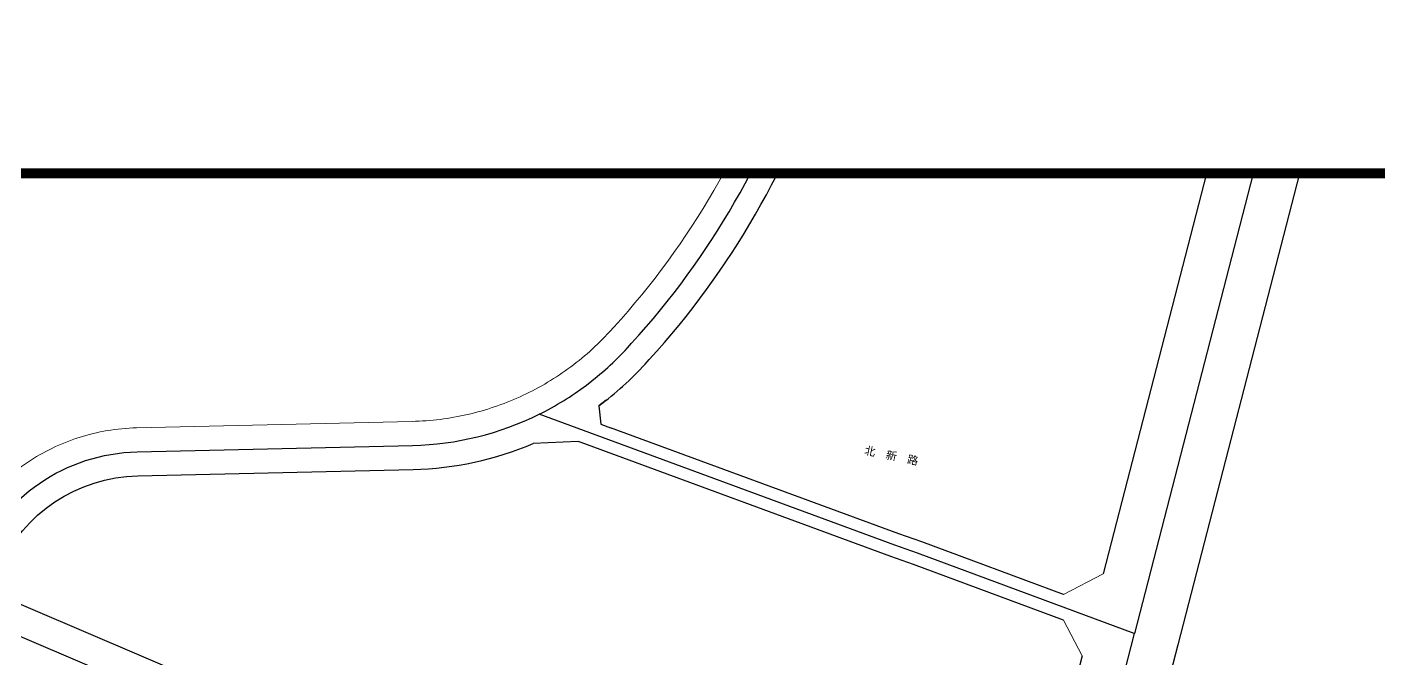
# Model space of a CAD drawing. Extents: x 529262 to 576451, y 2694391 to 2717535.
# Drawn here: x 566041 to 566716, y 2711601 to 2711916 of the extents above; entities that cross this region are included whole.
import ezdxf
from ezdxf.enums import TextEntityAlignment as Align
from ezdxf.xclip import XClip

# ---------------------------------------------------------------- set-up
doc = ezdxf.new("R2010")
doc.units = 0
doc.header["$XCLIPFRAME"] = 0
for name, color, linetype in [('PP-COM', 7, 'Continuous'), ('PUB_TITLE', 4, 'Continuous'), ('RD-中线', 40, 'Continuous'), ('RD-红线', 7, 'Continuous'), ('RD-路名', 7, 'Continuous')]:
    doc.layers.add(name, color=color, linetype=linetype)
doc.styles.add('黑体', font='simhei.ttf')

# ---------------------------------------------------------------- blocks, each defined once
blk = doc.blocks.new('A$C19FD0107')
at = {"layer": 'RD-中线', "color": 8}
for points in [[(-4701.32, 17332.43, 0.092738), (-4657.25, 17365.61), (-4655.18, 17367.88, 0.22068), (-4553.75, 17688.93), (-4559.76, 17735.49, 0.058304), (-4582.3, 17825.69), (-4633.29, 17960.62, -0.451071), (-4528.22, 18159.46), (-4288.6, 18217.37, -0.122312), (-4216.3, 18216.92), (-4152.49, 18200.65)], [(-5088.84, 16701.44), (-5082.1, 16793.67, -0.080993), (-5074.61, 16824.98), (-5072.08, 16831.03, 0.156973), (-5067.77, 16881.71), (-5076.38, 16919.09, -0.036261), (-5079.65, 16940.13), (-5082.44, 16974.29, -0.118831), (-5071.59, 17043.75), (-4983.12, 17258.03, -0.297347), (-4902.01, 17313.66), (-4764.51, 17316.84, 0.109774), (-4701.32, 17332.43, 0.109774)], [(-3980.5, 16903.74, -0.006957), (-4010.63, 16904.94), (-4060.03, 16907.7, -0.051792), (-4142.03, 16920.88), (-4235.78, 16946.11), (-4243.87, 16948.29), (-4309.26, 16965.95, 0.000653), (-4329.42, 16971.37), (-4434, 16999.34, -0.035819), (-4474.57, 17013.36), (-4610.21, 17071.43, 0.000002), (-4610.21, 17071.43), (-4981.55, 17230.39)]]:
    blk.add_lwpolyline(points, format="xyb", dxfattribs=at)
at = {"layer": 'RD-中线', "color": 8, "linetype": 'Continuous', "flags": 128}
blk.add_lwpolyline([(-4152.49, 18200.65), (-4209.76, 17977.21), (-4289.48, 17667.61), (-4323.05, 17537.45), (-4404.16, 17222.89, 0.000083), (-4404.17, 17222.84), (-4459.75, 17007.02)], format="xyb", dxfattribs=at)
blk.add_lwpolyline([(-4404.17, 17222.86), (-4512.36, 17263.06), (-4523.72, 17267.02), (-4701.32, 17332.43)], dxfattribs=at)
at = {"layer": 'RD-红线', "color": 8, "linetype": 'Continuous', "lineweight": 5}
for points in [[(-5009.02, 17258.18), (-4993.42, 17264.47, -0.291969), (-4902.29, 17325.65), (-4764.79, 17328.84, 0.204594), (-4666.11, 17373.71), (-4664.04, 17375.98, 0.22068), (-4565.65, 17687.4), (-4571.66, 17733.96, 0.058304), (-4593.52, 17821.45), (-4644.52, 17956.38, -0.451071), (-4531.04, 18171.12), (-4291.42, 18229.04, -0.122312), (-4213.33, 18228.55), (-4188.82, 18222.3)], [(-4439.46, 17242.38), (-4419.71, 17252.69, 0.444822)], [(-4430.25, 17211.81), (-4439.55, 17229.61, 0.384158)]]:
    blk.add_lwpolyline(points, format="xyb", dxfattribs=at)
at = {"layer": 'RD-红线', "color": 8, "linetype": 'Continuous', "flags": 128}
for points in [[(-4293.57, 17741.96), (-4311.27, 17673.22), (-4344.84, 17543.06), (-4419.71, 17252.69)], [(-4439.46, 17242.38), (-4510.33, 17268.71), (-4521.7, 17272.67), (-4665.64, 17325.68)], [(-4439.55, 17229.61), (-4514.39, 17257.42), (-4525.75, 17261.38), (-4680.32, 17318.3)], [(-4430.25, 17211.81), (-4471.08, 17053.24)]]:
    blk.add_lwpolyline(points, dxfattribs=at)
at = {"layer": 'RD-红线', "color": 8}
for points in [[(-4671.57, 17336.61, 0.04828), (-4648.39, 17357.52), (-4646.32, 17359.79, 0.22068), (-4541.85, 17690.47), (-4547.86, 17737.03)], [(-4667.82, 17339.48), (-4671.58, 17336.69), (-4670.46, 17327.46), (-4665.64, 17325.68, 0.586658)], [(-4971.14, 17255.51, -0.289551), (-4901.73, 17301.66), (-4764.23, 17304.85, 0.095548), (-4704.27, 17317.86, 0.095548)], [(-4964.91, 17239.58), (-4955.3, 17235.47), (-4604.31, 17085.22, -0.000002), (-4604.3, 17085.22), (-4498.32, 17039.84)]]:
    blk.add_lwpolyline(points, format="xyb", dxfattribs=at)
at = {"layer": 'RD-红线', "color": 8, "linetype": 'Continuous', "flags": 128}
blk.add_lwpolyline([(-4306.17, 17512.8), (-4382.37, 17217.27, 0.000083), (-4382.38, 17217.23), (-4387.36, 17197.9)], format="xyb", dxfattribs=at)
at = {"layer": 'RD-红线', "color": 8}
blk.add_lwpolyline([(-4680.32, 17318.3), (-4681.93, 17318.89), (-4704.27, 17317.86)], dxfattribs=at)

msp = doc.modelspace()

# ---------------------------------------------------------------- linework, layer by layer
at = {"layer": 'PUB_TITLE', "color": 7, "const_width": 5}
msp.add_lwpolyline([(568193.3, 2711843.351), (561392.748, 2711843.351)], dxfattribs=at)

# ---------------------------------------------------------------- block references
at = {"layer": 'PP-COM'}
ref = msp.add_blockref('A$C19FD0107', (570997.993, 2694390.603), dxfattribs=at)
XClip(ref).set_block_clipping_path([(-9366.4383134884, 14428.6043910822), (-3328.4480743363, 17452.7484863754)])

# ---------------------------------------------------------------- texts
at = {"layer": 'RD-路名', "color": 7, "linetype": 'Continuous', "style": '黑体'}
msp.add_text('北  新  路', height=4, rotation=348.111914, dxfattribs=at).set_placement((566472.565, 2711702.464), align=Align.MIDDLE)

doc.saveas('drawing.dxf')
